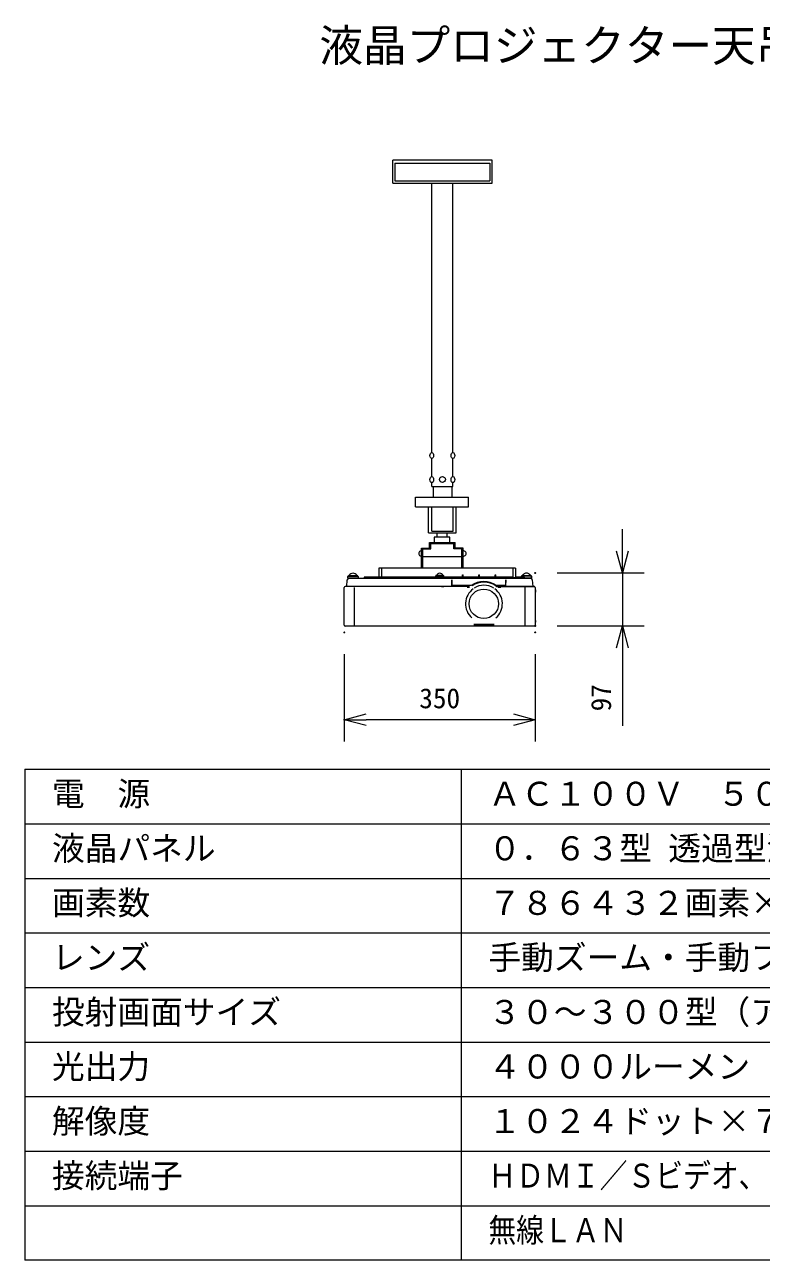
# Model space of a CAD drawing. Units: millimetres, scale not verified. Extents: x -62 to 63, y -57 to 57.
# Drawn here: x -62.5 to 5, y -56.5 to 56.7 of the extents above; entities that cross this region are included whole.
import ezdxf
from ezdxf.enums import TextEntityAlignment as Align

# ---------------------------------------------------------------- set-up
doc = ezdxf.new("R2010")
doc.units = ezdxf.units.MM
doc.header["$LTSCALE"] = 0.125
doc.header["$PDMODE"] = 32
doc.header["$PDSIZE"] = 0.0625
for name, color, linetype, lineweight in [('0-0_0', 7, 'Continuous', 18), ('0-1_WAKU', 1, 'Continuous', 18), ('0-3_GAIKEI', 1, 'Continuous', 18), ('0-6_SUNPO', 7, 'Continuous', 9), ('0-7_S1', 1, 'Continuous', 18)]:
    doc.layers.add(name, color=color, linetype=linetype, lineweight=lineweight)
doc.layers.add('0-2_MOJI1', color=7, linetype='Continuous')
doc.layers.add('0-5_DEFPOINTS', color=7, linetype='Continuous')
doc.styles.add('ＭＳ ゴシック', font='')
doc.styles.get('ＭＳ ゴシック').set_extended_font_data('MS Gothic')

# ---------------------------------------------------------------- blocks, each defined once
blk = doc.blocks.new('_OPEN30')
at = {"layer": '0-0_0', "lineweight": 9}
blk.add_line((0, 0), (-1, 0), dxfattribs=at)
blk.add_lwpolyline([(-1, 0.26795), (0, 0), (-1, -0.26795)], dxfattribs=at)
blk = doc.blocks.new('D8')
at = {"layer": '0-5_DEFPOINTS'}
for p in [(-17.7635, 8.5097), (-17.7635, 3.6597), (-9.7635, 3.6597)]:
    blk.add_point(p, dxfattribs=at)
at = {"layer": '0-6_SUNPO'}
for p, q in [((-9.7635, 10.5097), (-9.7635, 12.5097)), ((-15.7635, 8.5097), (-7.7635, 8.5097)), ((-9.7635, 8.5097), (-9.7635, 3.6597)), ((-15.7635, 3.6597), (-7.7635, 3.6597)), ((-9.7635, 1.6597), (-9.7635, -5.507))]:
    blk.add_line(p, q, dxfattribs=at)
at = {"layer": '0-6_SUNPO', "xscale": 2, "yscale": 2}
for p, rotation in [((-9.7635, 8.5097), 270), ((-9.7635, 3.6597), 90)]:
    blk.add_blockref('_OPEN30', p, dxfattribs=dict(at, rotation=rotation))
at = {"layer": '0-6_SUNPO', "style": 'ＭＳ ゴシック'}
blk.add_text('97', height=1.833, rotation=90, dxfattribs=at).set_placement((-10.2635, -4.1736), align=Align.BOTTOM_LEFT)
blk = doc.blocks.new('D7')
at = {"layer": '0-5_DEFPOINTS'}
for p in [(-35.2631, 3.0572), (-17.7631, 3.0572), (-35.2631, -4.9428)]:
    blk.add_point(p, dxfattribs=at)
at = {"layer": '0-6_SUNPO'}
for p, q in [((-35.2631, 1.0572), (-35.2631, -6.9428)), ((-17.7631, 1.0572), (-17.7631, -6.9428)), ((-19.7631, -4.9428), (-33.2631, -4.9428))]:
    blk.add_line(p, q, dxfattribs=at)
at = {"layer": '0-6_SUNPO', "xscale": 2, "yscale": 2, "rotation": 180}
blk.add_blockref('_OPEN30', (-35.2631, -4.9428), dxfattribs=at)
at = {"layer": '0-6_SUNPO', "xscale": 2, "yscale": 2}
blk.add_blockref('_OPEN30', (-17.7631, -4.9428), dxfattribs=at)
at = {"layer": '0-6_SUNPO', "style": 'ＭＳ ゴシック'}
blk.add_text('350', height=1.833, dxfattribs=at).set_placement((-28.3881, -4.4428), align=Align.BOTTOM_LEFT)

msp = doc.modelspace()

# ---------------------------------------------------------------- linework, layer by layer
at = {"layer": '0-1_WAKU', "color": 4}
for p, q in [((-62.487, -11.5246), (62.513, -11.5246)), ((-62.487, -11.5246), (-62.487, -56.5246)), ((-22.487, -11.5246), (-22.487, -56.5246)), ((62.513, -56.5246), (-62.487, -56.5246))]:
    msp.add_line(p, q, dxfattribs=at)
at = {"layer": '0-1_WAKU'}
for p, q in [((-62.487, -16.5246), (62.513, -16.5246)), ((-62.487, -21.5246), (62.513, -21.5246)), ((-62.487, -26.5246), (62.513, -26.5246)), ((-62.487, -31.5246), (62.513, -31.5246)), ((-62.487, -36.5246), (62.513, -36.5246)), ((-62.487, -41.5246), (62.513, -41.5246)), ((-62.487, -46.5246), (62.513, -46.5246)), ((-62.487, -51.5246), (62.513, -51.5246))]:
    msp.add_line(p, q, dxfattribs=at)
at = {"layer": '0-3_GAIKEI'}
for p, q in [((-22.4168, 7.9476), (-25.9849, 7.9476)), ((-32.8602, 6.0163), (-32.8602, 6.1503)), ((-32.8599, 6.0163), (-32.8599, 6.1503)), ((-32.8599, 6.0163), (-32.8587, 6.0106)), ((-32.8587, 6.0106), (-32.8555, 6.0057)), ((-32.8555, 6.0057), (-32.8506, 6.0024)), ((-32.8506, 6.0024), (-32.8449, 6.0013)), ((-32.8452, 6.1653), (-32.8452, 6.1887)), ((-32.8452, 6.1887), (-31.9452, 6.1887)), ((-31.9455, 6.0013), (-32.8449, 6.0013)), ((-32.8349, 6.2089), (-32.7702, 6.2508)), ((-32.8349, 6.2089), (-31.9555, 6.2089)), ((-32.7702, 6.2508), (-32.0202, 6.2508)), ((-32.6702, 6.0013), (-32.6702, 5.9763)), ((-32.6374, 6.0024), (-32.6344, 6.0013)), ((-32.153, 6.0024), (-32.156, 6.0013)), ((-32.1202, 6.0013), (-32.1202, 5.9763)), ((-31.9555, 6.2089), (-32.0202, 6.2508)), ((-31.9455, 6.1653), (-31.938, 6.1633)), ((-31.9398, 6.0024), (-31.9455, 6.0013)), ((-31.9452, 6.1653), (-31.9452, 6.1887)), ((-31.9349, 6.0057), (-31.9398, 6.0024)), ((-31.938, 6.1633), (-31.9325, 6.1578)), ((-31.9317, 6.0106), (-31.9349, 6.0057)), ((-31.9325, 6.1578), (-31.9305, 6.1503)), ((-31.9305, 6.0163), (-31.9317, 6.0106)), ((-31.9305, 6.1503), (-31.9305, 6.0163)), ((-25.3702, 5.9763), (-25.3702, 5.9913)), ((-25.3702, 5.9913), (-24.7952, 5.9913)), ((-25.3552, 5.9763), (-25.3552, 5.9913)), ((-24.8552, 5.9763), (-24.8552, 5.9913)), ((-24.8244, 5.9913), (-24.8133, 6.2026)), ((-24.0771, 6.2026), (-24.8133, 6.2026)), ((-24.7952, 5.9763), (-24.7952, 5.9913)), ((-24.102, 6.2263), (-24.7884, 6.2263)), ((-24.4502, 6.4513), (-24.4402, 6.4513)), ((-24.0652, 5.9763), (-24.0771, 6.2026)), ((-23.6067, 6.0145), (-23.6104, 5.961)), ((-23.5568, 6.061), (-17.5319, 6.061)), ((-23.3524, 6.0127), (-23.3519, 5.961)), ((-23.3463, 5.321), (-23.3508, 5.8308)), ((-18.4104, 5.961), (-23.3104, 5.961)), ((-23.3103, 6.0127), (-23.3103, 5.961)), ((-23.3103, 6.0127), (-18.4098, 6.0127)), ((-23.3103, 6.0127), (-18.4098, 6.0127)), ((-23.3103, 5.338), (-23.3103, 5.8308)), ((-22.3713, 6.061), (-22.3674, 6.286)), ((-22.3696, 6.161), (-22.3012, 6.161)), ((-22.3674, 6.286), (-22.3034, 6.286)), ((-22.2995, 6.061), (-22.3034, 6.286)), ((-20.8563, 6.061), (-20.8524, 6.286)), ((-20.8524, 6.286), (-20.7884, 6.286)), ((-20.7845, 6.061), (-20.7884, 6.286)), ((-19.3813, 6.061), (-19.3774, 6.286)), ((-19.3796, 6.161), (-19.3112, 6.161)), ((-19.3774, 6.286), (-19.3134, 6.286)), ((-19.3095, 6.061), (-19.3134, 6.286)), ((-18.4098, 5.961), (-18.4098, 6.0127)), ((-18.4098, 5.8308), (-18.4098, 5.338)), ((-18.3738, 5.321), (-18.3693, 5.8308)), ((-18.3682, 5.961), (-18.3677, 6.0127)), ((-18.3677, 6.0127), (-18.2578, 6.0127)), ((-18.2578, 6.0127), (-18.2542, 5.961)), ((-18.1141, 6.0145), (-18.1104, 5.961)), ((-18.1141, 6.0127), (-17.5336, 6.0127)), ((-18.1141, 6.0127), (-17.5336, 6.0127)), ((-17.3737, 6.0763), (-16.9602, 6.0763)), ((-17.372, 6.0281), (-16.9602, 6.0281)), ((-16.9602, 6.0163), (-16.9602, 6.1503)), ((-16.9599, 6.1503), (-16.9579, 6.1578)), ((-16.9599, 6.0163), (-16.9599, 6.1503)), ((-16.9599, 6.0163), (-16.9587, 6.0106)), ((-16.9587, 6.0106), (-16.9555, 6.0057)), ((-16.9579, 6.1578), (-16.9524, 6.1633)), ((-16.9555, 6.0057), (-16.9506, 6.0024)), ((-16.9524, 6.1633), (-16.9449, 6.1653)), ((-16.9506, 6.0024), (-16.9449, 6.0013)), ((-16.0452, 6.1887), (-16.9452, 6.1887)), ((-16.9452, 6.1653), (-16.9452, 6.1887)), ((-16.0455, 6.0013), (-16.9449, 6.0013)), ((-16.9349, 6.2089), (-16.8702, 6.2508)), ((-16.8702, 6.2508), (-16.1202, 6.2508)), ((-16.8452, 5.9763), (-16.8452, 6.0013)), ((-16.7702, 6.0013), (-16.7702, 5.9763)), ((-16.253, 6.0024), (-16.256, 6.0013)), ((-16.2202, 6.0013), (-16.2202, 5.9763)), ((-16.0555, 6.2089), (-16.1202, 6.2508)), ((-16.0877, 5.9726), (-16.0877, 5.9726)), ((-16.084, 6.0013), (-16.084, 5.9738)), ((-16.0455, 6.1653), (-16.038, 6.1633)), ((-16.0398, 6.0024), (-16.0455, 6.0013)), ((-16.0452, 6.1653), (-16.0452, 6.1887)), ((-16.0349, 6.0057), (-16.0398, 6.0024)), ((-16.038, 6.1633), (-16.0325, 6.1578)), ((-16.0317, 6.0106), (-16.0349, 6.0057)), ((-16.0325, 6.1578), (-16.0305, 6.1503)), ((-16.0305, 6.0163), (-16.0317, 6.0106)), ((-16.0305, 6.1503), (-16.0305, 6.0163)), ((-16.0302, 6.0163), (-16.0302, 6.1503)), ((-15.9675, 5.8365), (-15.9681, 5.8365)), ((-33.2102, 4.7175), (-33.2102, 4.9113)), ((-33.2102, 4.9113), (-33.1952, 4.9113)), ((-33.2102, 4.9113), (-33.1952, 4.9113)), ((-33.2102, 4.7175), (-33.2102, 4.9113)), ((-33.2102, 4.7175), (-33.2102, 4.9113)), ((-33.2102, 4.9113), (-33.1952, 4.9113)), ((-33.2102, 4.8963), (-33.1952, 4.8963)), ((-33.2102, 4.8963), (-33.1952, 4.8963)), ((-33.2102, 4.8963), (-33.1952, 4.8963)), ((-33.2102, 4.8113), (-33.1952, 4.8113)), ((-33.2102, 4.7857), (-33.1952, 4.7857)), ((-33.2102, 4.7219), (-33.1952, 4.7219)), ((-33.2102, 4.7175), (-33.1952, 4.7175)), ((-21.722, 5.226), (-33.1218, 5.2263)), ((-21.7068, 5.2263), (-33.1202, 5.2263)), ((-21.7068, 5.2263), (-33.1202, 5.2263)), ((-32.2472, 1.6746), (-32.2472, 5.153)), ((-24.2702, 5.2413), (-24.2702, 5.2263)), ((-24.2702, 5.2413), (-24.0764, 5.2413)), ((-24.2552, 5.2413), (-24.2552, 5.2263)), ((-24.1702, 5.2413), (-24.1702, 5.2263)), ((-24.1446, 5.2413), (-24.1446, 5.2263)), ((-24.0808, 5.2413), (-24.0808, 5.2263)), ((-24.0764, 5.2413), (-24.0764, 5.2263)), ((-21.5707, 5.321), (-23.3463, 5.321)), ((-18.3738, 5.321), (-19.2501, 5.321)), ((-18.3738, 5.321), (-19.2501, 5.321)), ((-19.0988, 5.226), (-15.7854, 5.226)), ((-15.7702, 5.2263), (-19.0836, 5.2263)), ((-19.0836, 5.2263), (-15.7702, 5.2263)), ((-17.3452, 5.2413), (-17.1514, 5.2413)), ((-17.3452, 5.2413), (-17.3452, 5.2263)), ((-17.3302, 5.2413), (-17.3302, 5.2263)), ((-17.2452, 5.2413), (-17.2452, 5.2263)), ((-17.2196, 5.2413), (-17.2196, 5.2263)), ((-17.1558, 5.2413), (-17.1558, 5.2263)), ((-17.1514, 5.2413), (-17.1514, 5.2263)), ((-16.6432, 5.153), (-16.6432, 1.6746)), ((-33.2202, 1.8333), (-33.2202, 1.9909)), ((-33.2202, 1.9909), (-33.1952, 1.9909)), ((-33.2202, 1.9759), (-33.1952, 1.9759)), ((-33.2202, 1.9446), (-33.1952, 1.9446)), ((-33.2202, 1.9296), (-33.1952, 1.9296)), ((-33.2202, 1.8946), (-33.1952, 1.8946)), ((-33.2202, 1.8796), (-33.1952, 1.8796)), ((-21.334, 1.7461), (-19.4564, 1.7461)), ((-21.3322, 1.7751), (-19.4569, 1.7751))]:
    msp.add_line(p, q, dxfattribs=at)
at = {"layer": '0-3_GAIKEI', "color": 7}
for p, q in [((-32.9702, 5.2263), (-32.9295, 5.8363)), ((-23.3367, 5.9763), (-32.7799, 5.9763)), ((-16.6883, 5.9763), (-31.3771, 5.9763)), ((-18.4104, 5.961), (-23.3104, 5.961)), ((-16.1105, 5.9763), (-18.3537, 5.9763)), ((-15.9609, 5.8363), (-15.9202, 5.2263)), ((-33.1952, 1.6763), (-33.1952, 5.1513)), ((-15.6952, 5.1513), (-15.6952, 1.6763)), ((-15.6952, 5.1513), (-15.6952, 1.6763)), ((-15.6802, 4.9113), (-15.6952, 4.9113)), ((-15.6802, 4.9113), (-15.6952, 4.9113)), ((-15.6802, 4.9113), (-15.6952, 4.9113)), ((-15.6802, 4.8963), (-15.6952, 4.8963)), ((-15.6802, 4.8963), (-15.6952, 4.8963)), ((-15.6802, 4.8963), (-15.6952, 4.8963)), ((-15.6802, 4.8113), (-15.6952, 4.8113)), ((-15.6802, 4.8113), (-15.6952, 4.8113)), ((-15.6802, 4.8113), (-15.6952, 4.8113)), ((-15.6802, 4.7857), (-15.6952, 4.7857)), ((-15.6802, 4.7857), (-15.6952, 4.7857)), ((-15.6802, 4.7857), (-15.6952, 4.7857)), ((-15.6802, 4.7219), (-15.6952, 4.7219)), ((-15.6802, 4.7175), (-15.6952, 4.7175)), ((-15.6802, 4.9113), (-15.6802, 4.7175)), ((-15.6802, 4.9113), (-15.6802, 4.7175)), ((-15.6802, 4.9113), (-15.6802, 4.7175)), ((-15.7702, 1.6013), (-33.1202, 1.6013)), ((-15.6802, 2.1174), (-15.6952, 2.1174)), ((-15.6802, 2.1024), (-15.6952, 2.1024)), ((-15.6802, 2.0716), (-15.6952, 2.0716)), ((-15.6802, 2.0567), (-15.6952, 2.0567)), ((-15.6802, 2.0217), (-15.6952, 2.0217)), ((-15.6802, 2.0066), (-15.6952, 2.0066)), ((-15.6952, 2.0062), (-15.6802, 2.0062)), ((-15.6802, 1.9749), (-15.6952, 1.9749)), ((-15.6802, 1.9598), (-15.6952, 1.9598)), ((-15.6802, 2.1174), (-15.6802, 1.9598))]:
    msp.add_line(p, q, dxfattribs=at)
at = {"layer": '0-3_GAIKEI'}
msp.add_circle((-20.4104, 3.646), 1.35, dxfattribs=at)
at = {"layer": '0-3_GAIKEI', "color": 7}
for centre, radius, start, end in [((-32.7799, 5.8263), 0.15, 90, 176.18592), ((-16.1105, 5.8263), 0.15, 3.81407, 90), ((-33.1202, 5.1513), 0.075, 90.00006, 180), ((-33.1202, 5.1513), 0.075, 90.00006, 180), ((-15.7702, 5.1513), 0.075, 0, 90), ((-15.7702, 5.1513), 0.075, 0, 90), ((-33.1202, 1.6763), 0.075, 180, 270), ((-15.7702, 1.6763), 0.075, 270.00006, 0)]:
    msp.add_arc(centre, radius, start, end, dxfattribs=at)
at = {"layer": '0-3_GAIKEI'}
for centre, radius, start, end in [((-32.8452, 6.1503), 0.015, 90, 180), ((-32.8202, 6.1887), 0.025, 125.8883, 180), ((-32.3952, 5.9771), 0.4643, 36.12593, 143.87407), ((-31.9702, 6.1887), 0.025, 0, 54.1117), ((-24.7884, 6.2013), 0.025, 90, 177), ((-24.4452, 6.1713), 0.28, 91.02303, 168.56429), ((-24.4452, 6.1713), 0.28, 11.43571, 88.97697), ((-24.102, 6.2013), 0.025, 3, 90), ((-23.5568, 6.011), 0.05, 90.00043, 176.00003), ((-20.4104, 3.631), 2.05, 55.52672, 124.47328), ((-18.164, 6.011), 0.05, 4, 90), ((-16.9452, 6.0163), 0.015, 180, 270), ((-16.9202, 6.1887), 0.025, 125.8883, 180), ((-16.8302, 6.2473), 0.025, 146.24599, 171.70979), ((-16.4952, 6.0234), 0.4279, 33.75401, 146.24599), ((-16.1602, 6.2473), 0.025, 8.29021, 33.75401), ((-16.0702, 6.1887), 0.025, 0, 54.1117), ((-16.0452, 6.1503), 0.015, 0, 90), ((-16.0452, 6.0163), 0.015, 270, 0), ((-16.0424, 5.9311), 0.025, 56.94411, 93.31189), ((-20.3952, 3.6463), 1.69, 125.90962, 229.5391), ((-20.3952, 3.6463), 1.975, 56.47908, 123.52092), ((-20.3952, 3.6463), 1.6993, 58.25783, 121.74217), ((-20.3952, 3.6463), 1.69, 310.52881, 54.09038), ((-19.0836, 5.6263), 0.4, 236.47908, 270)]:
    msp.add_arc(centre, radius, start, end, dxfattribs=at)
at = {"layer": '0-7_S1'}
for p, q in [((-19.6443, 44.3176), (-28.7574, 44.3176)), ((-28.7574, 42.1908), (-28.7574, 44.3176)), ((-28.5472, 44.0412), (-19.8545, 44.0412)), ((-28.5472, 44.0412), (-28.5472, 42.4009)), ((-19.8545, 44.0412), (-19.8545, 42.4009)), ((-28.5472, 42.4009), (-19.8545, 42.4009)), ((-25.1631, 17.5066), (-25.1631, 42.2018)), ((-23.2387, 17.5074), (-23.2387, 42.2018)), ((-25.1631, 15.2959), (-25.1631, 16.9601)), ((-23.2387, 15.2967), (-23.2387, 16.9593)), ((-25.1631, 14.398), (-25.1631, 14.7494)), ((-23.2387, 14.398), (-23.2387, 14.7486)), ((-25.1631, 14.398), (-23.2387, 14.398)), ((-25.057, 14.398), (-25.057, 13.4162)), ((-23.3447, 14.398), (-23.3447, 13.4162)), ((-26.6558, 13.4162), (-21.7972, 13.4162)), ((-26.6558, 12.5443), (-26.6558, 13.4162)), ((-26.6558, 12.5443), (-21.7972, 12.5443)), ((-25.4684, 10.1527), (-25.4684, 12.5443)), ((-25.1763, 10.2865), (-25.1763, 12.5443)), ((-23.2254, 10.2865), (-23.2254, 12.5443)), ((-22.9333, 10.1527), (-22.9333, 12.5443)), ((-21.7972, 12.5443), (-21.7972, 13.4162)), ((-25.1763, 10.2865), (-23.2254, 10.2865)), ((-25.4684, 10.1527), (-22.9333, 10.1527)), ((-25.3785, 9.2574), (-23.0232, 9.2574)), ((-25.3785, 8.7587), (-25.3785, 9.2574)), ((-25.2559, 8.6874), (-25.2559, 9.1709)), ((-25.2559, 9.1709), (-23.1458, 9.1709)), ((-24.6872, 9.7562), (-24.6872, 10.1527)), ((-23.7658, 9.7562), (-23.7658, 10.1527)), ((-23.1458, 8.6874), (-23.1458, 9.1709)), ((-23.0232, 8.7587), (-23.0232, 9.2574)), ((-26.1075, 8.7587), (-25.3785, 8.7587)), ((-26.1075, 6.9229), (-26.1075, 8.7587)), ((-25.9849, 6.9229), (-25.9849, 8.7587)), ((-25.9849, 8.6874), (-25.2559, 8.6874)), ((-22.4168, 8.6874), (-23.1458, 8.6874)), ((-22.4168, 6.9229), (-22.4168, 8.7587)), ((-17.5026, 6.9229), (-30.0274, 6.9229)), ((-30.0274, 6.9229), (-30.0274, 6.0899)), ((-29.7801, 6.9229), (-29.7801, 6.0899)), ((-17.5026, 6.9229), (-17.5026, 6.0899)), ((-31.3838, 6.0899), (-31.3838, 5.9763)), ((-16.6839, 6.0899), (-17.5026, 6.0899)), ((-21.7054, 5.153), (-21.9362, 5.153)), ((-18.8542, 5.153), (-19.094, 5.153))]:
    msp.add_line(p, q, dxfattribs=at)
for points in [[(-28.7574, 42.1908), (-19.6443, 42.1908), (-19.6443, 44.3176)], [(-23.5098, 9.2574), (-23.5098, 9.7562), (-24.9431, 9.7562), (-24.9431, 9.2574)], [(-22.2942, 6.9229), (-22.2942, 8.7587), (-23.0232, 8.7587)], [(-17.7499, 6.9229), (-17.7499, 6.0899), (-31.3838, 6.0899)], [(-16.699, 6.0899), (-16.699, 5.9763), (-31.3838, 5.9763)]]:
    msp.add_lwpolyline(points, dxfattribs=at)
msp.add_circle((-24.2015, 15.0444), 0.2698, dxfattribs=at)
for centre, start, end in [((-26.1309, 8.2552), 84.54252, 275.45748), ((-22.2708, 8.2552), 264.54252, 95.45748)]:
    msp.add_arc(centre, 0.2461, start, end, dxfattribs=at)
for centre in [(-25.1769, 17.2334), (-23.2348, 17.2334), (-25.1769, 15.0226), (-23.2348, 15.0226)]:
    msp.add_ellipse(centre, major_axis=(0, 0.2742), ratio=0.619048, dxfattribs=at)

# ---------------------------------------------------------------- block references
at = {"layer": '0-6_SUNPO'}
for name in ['D8', 'D7']:
    msp.add_blockref(name, (2.0679, -2.0361), dxfattribs=at)

# ---------------------------------------------------------------- texts
at = {"layer": '0-2_MOJI1', "style": 'ＭＳ ゴシック'}
for s, height, p in [('液晶プロジェクター天吊り金具付', 2.933, (-35.487, 52.4754)), ('電\u3000源', 2.199, (-59.987, -15.5246)), ('ＡＣ１００Ｖ\u3000５０／６０Ｈｚ', 2.199, (-19.987, -15.5246)), ('液晶パネル', 2.199, (-59.987, -20.5246)), ('０．６３型 透過型液晶パネル ３原色方式', 2.199, (-19.987, -20.5246)), ('画素数', 2.199, (-59.987, -25.5246)), ('７８６４３２画素×３枚', 2.199, (-19.987, -25.5246)), ('レンズ', 2.199, (-59.987, -30.5246)), ('手動ズーム・手動フォーカスレンズ', 2.199, (-19.987, -30.5246)), ('投射画面サイズ', 2.199, (-59.987, -35.5246)), ('３０～３００型（アスペクト比４：３）', 2.199, (-19.987, -35.5246)), ('光出力', 2.199, (-59.987, -40.5246)), ('４０００ルーメン', 2.199, (-19.987, -40.5246)), ('解像度', 2.199, (-59.987, -45.5246)), ('１０２４ドット×７６８ドット', 2.199, (-19.987, -45.5246)), ('接続端子', 2.199, (-59.987, -50.5246))]:
    msp.add_text(s, height=height, dxfattribs=at).set_placement(p, align=Align.BOTTOM_LEFT)
at = {"layer": '0-2_MOJI1', "style": 'ＭＳ ゴシック', "width": 0.85}
for s, p in [('ＨＤＭＩ／Ｓビデオ、ＲＧＢ、シリアル／ＬＡＮ、ＵＳＢ', (-19.987, -50.5246)), ('無線ＬＡＮ', (-19.987, -55.5246))]:
    msp.add_text(s, height=2.199, dxfattribs=at).set_placement(p, align=Align.BOTTOM_LEFT)

doc.saveas('drawing.dxf')
